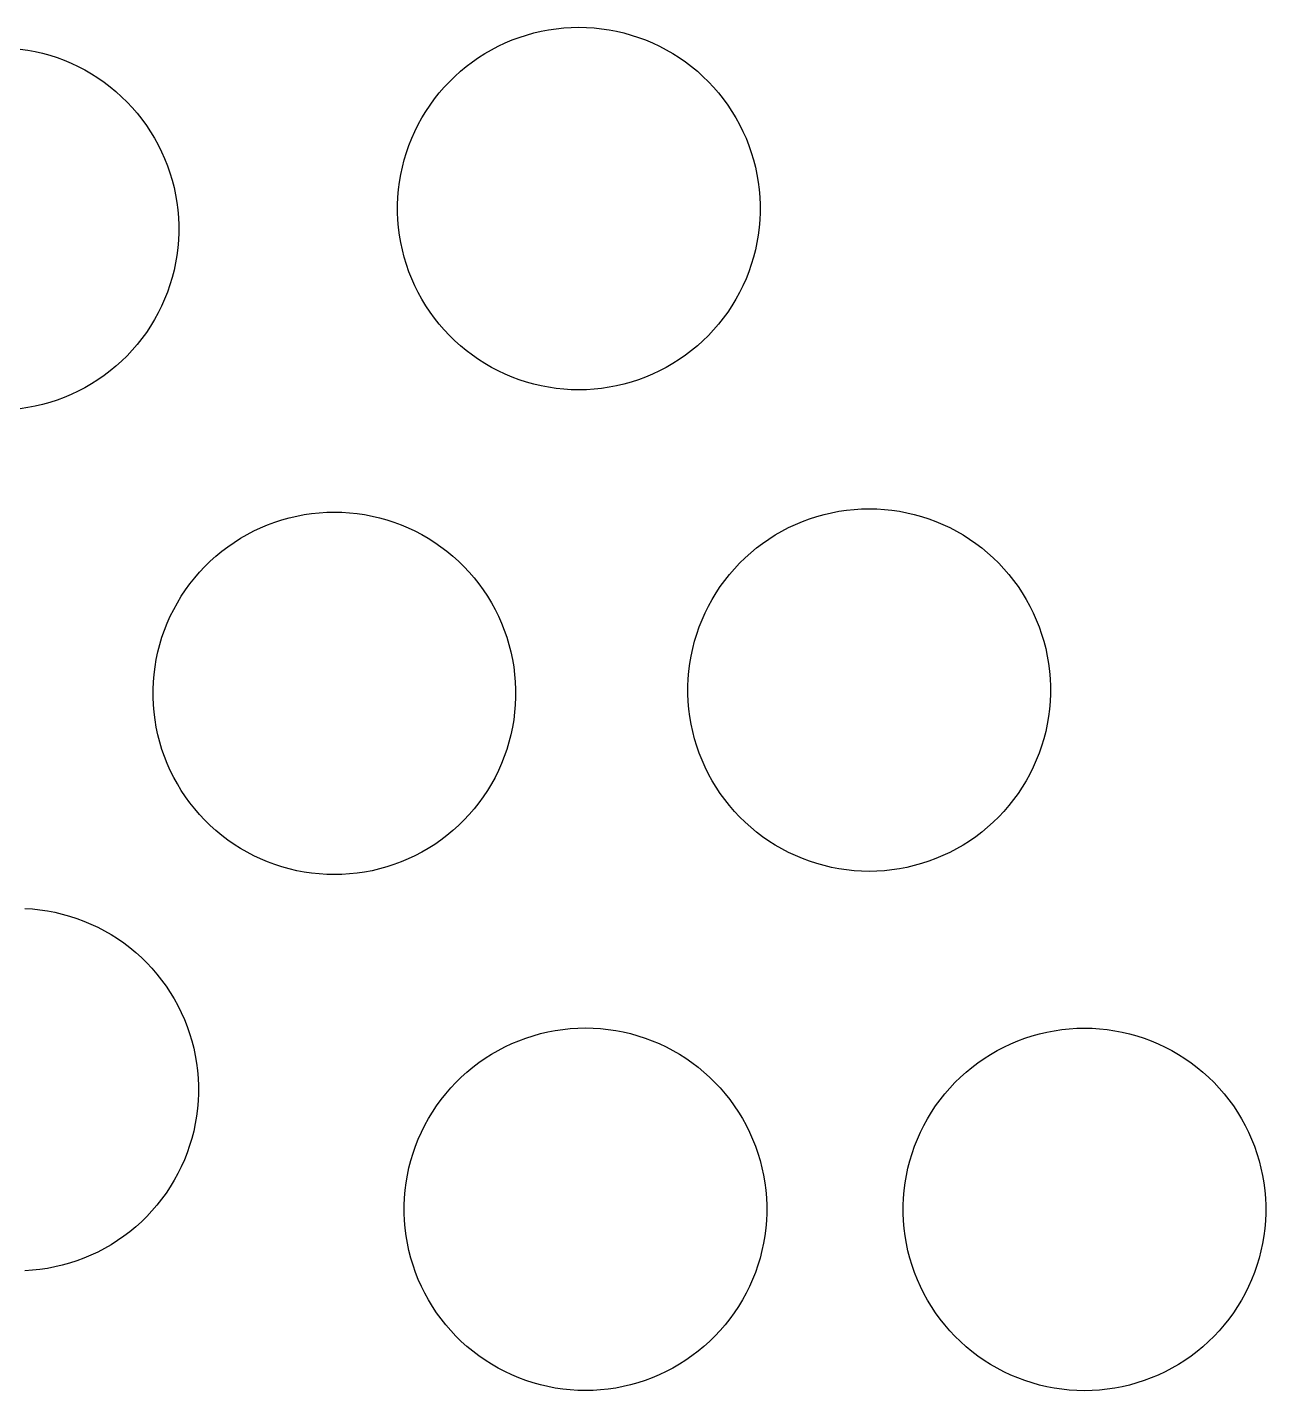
# Model space of a CAD drawing. Header units: metres. Extents: x -102 to 102, y -50 to 50.
# Drawn here: x -29.8 to -18.87, y 8.79 to 20.82 of the extents above; entities that cross this region are included whole.
import ezdxf

# ---------------------------------------------------------------- set-up
doc = ezdxf.new("R2010")
doc.units = ezdxf.units.M

msp = doc.modelspace()

# ---------------------------------------------------------------- linework, layer by layer
for p, q in [((-24.9952, 20.8172), (-24.9282, 20.8186)), ((-24.9282, 20.8186), (-24.8612, 20.8172)), ((-25.5789, 20.6803), (-25.5172, 20.7063)), ((-25.5172, 20.7063), (-25.4544, 20.7296)), ((-25.4544, 20.7296), (-25.3906, 20.7503)), ((-25.3906, 20.7503), (-25.3261, 20.7684)), ((-25.3261, 20.7684), (-25.2608, 20.7837)), ((-25.2608, 20.7837), (-25.195, 20.7962)), ((-25.195, 20.7962), (-25.1287, 20.806)), ((-25.1287, 20.806), (-25.0621, 20.813)), ((-25.0621, 20.813), (-24.9952, 20.8172)), ((-24.8612, 20.8172), (-24.7943, 20.813)), ((-24.7943, 20.813), (-24.7276, 20.806)), ((-24.7276, 20.806), (-24.6613, 20.7962)), ((-24.6613, 20.7962), (-24.5955, 20.7837)), ((-24.5955, 20.7837), (-24.5303, 20.7684)), ((-24.5303, 20.7684), (-24.4657, 20.7503)), ((-24.4657, 20.7503), (-24.402, 20.7296)), ((-24.402, 20.7296), (-24.3392, 20.7063)), ((-24.3392, 20.7063), (-24.2774, 20.6803)), ((-29.8585, 20.6268), (-29.7922, 20.617)), ((-29.7922, 20.617), (-29.7264, 20.6044)), ((-29.7264, 20.6044), (-29.6612, 20.5891)), ((-29.6612, 20.5891), (-29.5966, 20.5711)), ((-25.8136, 20.5513), (-25.757, 20.5872)), ((-25.757, 20.5872), (-25.699, 20.6207)), ((-25.699, 20.6207), (-25.6396, 20.6518)), ((-25.6396, 20.6518), (-25.5789, 20.6803)), ((-24.2774, 20.6803), (-24.2168, 20.6518)), ((-24.2168, 20.6518), (-24.1574, 20.6207)), ((-24.1574, 20.6207), (-24.0993, 20.5872)), ((-24.0993, 20.5872), (-24.0428, 20.5513)), ((-29.5966, 20.5711), (-29.5329, 20.5504)), ((-29.5329, 20.5504), (-29.4701, 20.527)), ((-29.4701, 20.527), (-29.4083, 20.501)), ((-29.4083, 20.501), (-29.3477, 20.4725)), ((-29.3477, 20.4725), (-29.2883, 20.4415)), ((-25.9736, 20.4298), (-25.922, 20.4725)), ((-25.922, 20.4725), (-25.8686, 20.5131)), ((-25.8686, 20.5131), (-25.8136, 20.5513)), ((-24.0428, 20.5513), (-23.9877, 20.5131)), ((-23.9877, 20.5131), (-23.9343, 20.4725)), ((-23.9343, 20.4725), (-23.8827, 20.4298)), ((-29.2883, 20.4415), (-29.2302, 20.4079)), ((-29.2302, 20.4079), (-29.1736, 20.372)), ((-29.1736, 20.372), (-29.1186, 20.3338)), ((-26.1172, 20.2892), (-26.0713, 20.3381)), ((-26.0713, 20.3381), (-26.0235, 20.385)), ((-26.0235, 20.385), (-25.9736, 20.4298)), ((-23.8827, 20.4298), (-23.8329, 20.385)), ((-23.8329, 20.385), (-23.785, 20.3381)), ((-23.785, 20.3381), (-23.7392, 20.2892)), ((-29.1186, 20.3338), (-29.0652, 20.2933)), ((-29.0652, 20.2933), (-29.0136, 20.2506)), ((-29.0136, 20.2506), (-28.9638, 20.2057)), ((-26.2026, 20.186), (-26.161, 20.2385)), ((-26.161, 20.2385), (-26.1172, 20.2892)), ((-23.7392, 20.2892), (-23.6954, 20.2385)), ((-23.6954, 20.2385), (-23.6537, 20.186)), ((-28.9638, 20.2057), (-28.9159, 20.1588)), ((-28.9159, 20.1588), (-28.87, 20.11)), ((-28.87, 20.11), (-28.8262, 20.0592)), ((-26.2791, 20.076), (-26.242, 20.1318)), ((-26.242, 20.1318), (-26.2026, 20.186)), ((-23.6537, 20.186), (-23.6143, 20.1318)), ((-23.6143, 20.1318), (-23.5773, 20.076)), ((-28.8262, 20.0592), (-28.7846, 20.0067)), ((-28.7846, 20.0067), (-28.7452, 19.9525)), ((-26.3461, 19.9599), (-26.3138, 20.0186)), ((-26.3138, 20.0186), (-26.2791, 20.076)), ((-23.5773, 20.076), (-23.5425, 20.0186)), ((-23.5425, 20.0186), (-23.5103, 19.9599)), ((-28.7452, 19.9525), (-28.7081, 19.8967)), ((-28.7081, 19.8967), (-28.6734, 19.8394)), ((-26.4032, 19.8387), (-26.3759, 19.8999)), ((-26.3759, 19.8999), (-26.3461, 19.9599)), ((-23.5103, 19.9599), (-23.4805, 19.8999)), ((-23.4805, 19.8999), (-23.4532, 19.8387)), ((-28.6734, 19.8394), (-28.6411, 19.7806)), ((-28.6411, 19.7806), (-28.6113, 19.7206)), ((-26.4499, 19.7131), (-26.4278, 19.7764)), ((-26.4278, 19.7764), (-26.4032, 19.8387)), ((-23.4532, 19.8387), (-23.4285, 19.7764)), ((-23.4285, 19.7764), (-23.4065, 19.7131)), ((-28.6113, 19.7206), (-28.5841, 19.6594)), ((-28.5841, 19.6594), (-28.5594, 19.5971)), ((-26.4859, 19.584), (-26.4692, 19.6489)), ((-26.4692, 19.6489), (-26.4499, 19.7131)), ((-23.4065, 19.7131), (-23.3871, 19.6489)), ((-23.3871, 19.6489), (-23.3705, 19.584)), ((-28.5594, 19.5971), (-28.5374, 19.5338)), ((-28.5374, 19.5338), (-28.518, 19.4696)), ((-26.511, 19.4524), (-26.4998, 19.5184)), ((-26.4998, 19.5184), (-26.4859, 19.584)), ((-23.3705, 19.584), (-23.3565, 19.5184)), ((-23.3565, 19.5184), (-23.3453, 19.4524)), ((-28.518, 19.4696), (-28.5013, 19.4047)), ((-28.5013, 19.4047), (-28.4874, 19.3392)), ((-26.525, 19.3191), (-26.5194, 19.3859)), ((-26.5194, 19.3859), (-26.511, 19.4524)), ((-23.3453, 19.4524), (-23.3369, 19.3859)), ((-23.3369, 19.3859), (-23.3313, 19.3191)), ((-28.4874, 19.3392), (-28.4762, 19.2731)), ((-28.4762, 19.2731), (-28.4678, 19.2066)), ((-26.5278, 19.2521), (-26.525, 19.3191)), ((-23.3313, 19.3191), (-23.3285, 19.2521)), ((-28.4678, 19.2066), (-28.4622, 19.1398)), ((-28.4622, 19.1398), (-28.4594, 19.0729)), ((-26.5278, 19.1851), (-26.5278, 19.2521)), ((-26.525, 19.1182), (-26.5278, 19.1851)), ((-23.3285, 19.1851), (-23.3313, 19.1182)), ((-23.3285, 19.2521), (-23.3285, 19.1851)), ((-28.4594, 19.0729), (-28.4594, 19.0059)), ((-26.5194, 19.0514), (-26.525, 19.1182)), ((-26.511, 18.9849), (-26.5194, 19.0514)), ((-23.3369, 19.0514), (-23.3453, 18.9849)), ((-23.3313, 19.1182), (-23.3369, 19.0514)), ((-28.4622, 18.9389), (-28.4678, 18.8721)), ((-28.4594, 19.0059), (-28.4622, 18.9389)), ((-26.4998, 18.9188), (-26.511, 18.9849)), ((-26.4859, 18.8533), (-26.4998, 18.9188)), ((-23.3565, 18.9188), (-23.3705, 18.8533)), ((-23.3453, 18.9849), (-23.3565, 18.9188)), ((-28.4762, 18.8056), (-28.4874, 18.7396)), ((-28.4678, 18.8721), (-28.4762, 18.8056)), ((-26.4692, 18.7884), (-26.4859, 18.8533)), ((-26.4499, 18.7242), (-26.4692, 18.7884)), ((-23.3871, 18.7884), (-23.4065, 18.7242)), ((-23.3705, 18.8533), (-23.3871, 18.7884)), ((-28.5013, 18.674), (-28.518, 18.6091)), ((-28.4874, 18.7396), (-28.5013, 18.674)), ((-26.4278, 18.6609), (-26.4499, 18.7242)), ((-26.4032, 18.5986), (-26.4278, 18.6609)), ((-23.4285, 18.6609), (-23.4532, 18.5986)), ((-23.4065, 18.7242), (-23.4285, 18.6609)), ((-28.5374, 18.5449), (-28.5594, 18.4817)), ((-28.518, 18.6091), (-28.5374, 18.5449)), ((-26.3759, 18.5374), (-26.4032, 18.5986)), ((-26.3461, 18.4774), (-26.3759, 18.5374)), ((-23.4805, 18.5374), (-23.5103, 18.4774)), ((-23.4532, 18.5986), (-23.4805, 18.5374)), ((-28.5841, 18.4193), (-28.6113, 18.3581)), ((-28.5594, 18.4817), (-28.5841, 18.4193)), ((-26.3138, 18.4186), (-26.3461, 18.4774)), ((-26.2791, 18.3613), (-26.3138, 18.4186)), ((-23.5425, 18.4186), (-23.5773, 18.3613)), ((-23.5103, 18.4774), (-23.5425, 18.4186)), ((-28.6411, 18.2981), (-28.6734, 18.2394)), ((-28.6113, 18.3581), (-28.6411, 18.2981)), ((-26.242, 18.3055), (-26.2791, 18.3613)), ((-26.2026, 18.2513), (-26.242, 18.3055)), ((-23.6143, 18.3055), (-23.6537, 18.2513)), ((-23.5773, 18.3613), (-23.6143, 18.3055)), ((-28.7081, 18.182), (-28.7452, 18.1262)), ((-28.6734, 18.2394), (-28.7081, 18.182)), ((-26.161, 18.1987), (-26.2026, 18.2513)), ((-26.1172, 18.148), (-26.161, 18.1987)), ((-23.6954, 18.1987), (-23.7392, 18.148)), ((-23.6537, 18.2513), (-23.6954, 18.1987)), ((-28.7846, 18.072), (-28.8262, 18.0195)), ((-28.7452, 18.1262), (-28.7846, 18.072)), ((-26.0713, 18.0992), (-26.1172, 18.148)), ((-26.0235, 18.0523), (-26.0713, 18.0992)), ((-25.9736, 18.0074), (-26.0235, 18.0523)), ((-23.8329, 18.0523), (-23.8827, 18.0074)), ((-23.785, 18.0992), (-23.8329, 18.0523)), ((-23.7392, 18.148), (-23.785, 18.0992)), ((-28.87, 17.9688), (-28.9159, 17.9199)), ((-28.8262, 18.0195), (-28.87, 17.9688)), ((-25.922, 17.9647), (-25.9736, 18.0074)), ((-25.8686, 17.9242), (-25.922, 17.9647)), ((-23.9343, 17.9647), (-23.9877, 17.9242)), ((-23.8827, 18.0074), (-23.9343, 17.9647)), ((-29.0136, 17.8282), (-29.0652, 17.7855)), ((-28.9638, 17.873), (-29.0136, 17.8282)), ((-28.9159, 17.9199), (-28.9638, 17.873)), ((-25.8136, 17.886), (-25.8686, 17.9242)), ((-25.757, 17.8501), (-25.8136, 17.886)), ((-25.699, 17.8165), (-25.757, 17.8501)), ((-25.6396, 17.7855), (-25.699, 17.8165)), ((-24.1574, 17.8165), (-24.2168, 17.7855)), ((-24.0993, 17.8501), (-24.1574, 17.8165)), ((-24.0428, 17.886), (-24.0993, 17.8501)), ((-23.9877, 17.9242), (-24.0428, 17.886)), ((-29.1736, 17.7067), (-29.2302, 17.6708)), ((-29.1186, 17.7449), (-29.1736, 17.7067)), ((-29.0652, 17.7855), (-29.1186, 17.7449)), ((-25.5789, 17.757), (-25.6396, 17.7855)), ((-25.5172, 17.731), (-25.5789, 17.757)), ((-25.4544, 17.7076), (-25.5172, 17.731)), ((-25.3906, 17.6869), (-25.4544, 17.7076)), ((-24.402, 17.7076), (-24.4657, 17.6869)), ((-24.3392, 17.731), (-24.402, 17.7076)), ((-24.2774, 17.757), (-24.3392, 17.731)), ((-24.2168, 17.7855), (-24.2774, 17.757)), ((-29.4083, 17.5777), (-29.4701, 17.5517)), ((-29.3477, 17.6062), (-29.4083, 17.5777)), ((-29.2883, 17.6373), (-29.3477, 17.6062)), ((-29.2302, 17.6708), (-29.2883, 17.6373)), ((-25.3261, 17.6689), (-25.3906, 17.6869)), ((-25.2608, 17.6536), (-25.3261, 17.6689)), ((-25.195, 17.641), (-25.2608, 17.6536)), ((-25.1287, 17.6312), (-25.195, 17.641)), ((-25.0621, 17.6242), (-25.1287, 17.6312)), ((-24.9952, 17.62), (-25.0621, 17.6242)), ((-24.9282, 17.6186), (-24.9952, 17.62)), ((-24.8612, 17.62), (-24.9282, 17.6186)), ((-24.7943, 17.6242), (-24.8612, 17.62)), ((-24.7276, 17.6312), (-24.7943, 17.6242)), ((-24.6613, 17.641), (-24.7276, 17.6312)), ((-24.5955, 17.6536), (-24.6613, 17.641)), ((-24.5303, 17.6689), (-24.5955, 17.6536)), ((-24.4657, 17.6869), (-24.5303, 17.6689)), ((-29.7922, 17.4618), (-29.8585, 17.452)), ((-29.7264, 17.4743), (-29.7922, 17.4618)), ((-29.6612, 17.4896), (-29.7264, 17.4743)), ((-29.5966, 17.5077), (-29.6612, 17.4896)), ((-29.5329, 17.5284), (-29.5966, 17.5077)), ((-29.4701, 17.5517), (-29.5329, 17.5284)), ((-27.5487, 16.4718), (-27.4842, 16.4899)), ((-27.4842, 16.4899), (-27.4189, 16.5051)), ((-27.4189, 16.5051), (-27.3531, 16.5177)), ((-27.3531, 16.5177), (-27.2868, 16.5275)), ((-27.2868, 16.5275), (-27.2201, 16.5345)), ((-27.2201, 16.5345), (-27.1532, 16.5387)), ((-27.1532, 16.5387), (-27.0863, 16.5401)), ((-27.0863, 16.5401), (-27.0193, 16.5387)), ((-27.0193, 16.5387), (-26.9524, 16.5345)), ((-26.9524, 16.5345), (-26.8857, 16.5275)), ((-26.8857, 16.5275), (-26.8194, 16.5177)), ((-26.8194, 16.5177), (-26.7536, 16.5051)), ((-26.7536, 16.5051), (-26.6883, 16.4899)), ((-26.6883, 16.4899), (-26.6238, 16.4718)), ((-22.8923, 16.4801), (-22.8286, 16.5008)), ((-22.8286, 16.5008), (-22.7641, 16.5189)), ((-22.7641, 16.5189), (-22.6988, 16.5342)), ((-22.6988, 16.5342), (-22.633, 16.5467)), ((-22.633, 16.5467), (-22.5667, 16.5565)), ((-22.5667, 16.5565), (-22.5, 16.5635)), ((-22.5, 16.5635), (-22.4332, 16.5677)), ((-22.4332, 16.5677), (-22.3662, 16.5691)), ((-22.3662, 16.5691), (-22.2992, 16.5677)), ((-22.2992, 16.5677), (-22.2323, 16.5635)), ((-22.2323, 16.5635), (-22.1656, 16.5565)), ((-22.1656, 16.5565), (-22.0993, 16.5467)), ((-22.0993, 16.5467), (-22.0335, 16.5342)), ((-22.0335, 16.5342), (-21.9683, 16.5189)), ((-21.9683, 16.5189), (-21.9037, 16.5008)), ((-21.9037, 16.5008), (-21.84, 16.4801)), ((-27.8571, 16.3422), (-27.7977, 16.3732)), ((-27.7977, 16.3732), (-27.737, 16.4018)), ((-27.737, 16.4018), (-27.6752, 16.4277)), ((-27.6752, 16.4277), (-27.6124, 16.4511)), ((-27.6124, 16.4511), (-27.5487, 16.4718)), ((-26.6238, 16.4718), (-26.5601, 16.4511)), ((-26.5601, 16.4511), (-26.4973, 16.4277)), ((-26.4973, 16.4277), (-26.4355, 16.4018)), ((-26.4355, 16.4018), (-26.3748, 16.3732)), ((-26.3748, 16.3732), (-26.3154, 16.3422)), ((-23.195, 16.3377), (-23.137, 16.3712)), ((-23.137, 16.3712), (-23.0776, 16.4023)), ((-23.0776, 16.4023), (-23.0169, 16.4308)), ((-23.0169, 16.4308), (-22.9552, 16.4568)), ((-22.9552, 16.4568), (-22.8923, 16.4801)), ((-21.84, 16.4801), (-21.7772, 16.4568)), ((-21.7772, 16.4568), (-21.7154, 16.4308)), ((-21.7154, 16.4308), (-21.6547, 16.4023)), ((-21.6547, 16.4023), (-21.5954, 16.3712)), ((-21.5954, 16.3712), (-21.5373, 16.3377)), ((-28.0267, 16.2345), (-27.9717, 16.2728)), ((-27.9717, 16.2728), (-27.9151, 16.3087)), ((-27.9151, 16.3087), (-27.8571, 16.3422)), ((-26.3154, 16.3422), (-26.2574, 16.3087)), ((-26.2574, 16.3087), (-26.2008, 16.2728)), ((-26.2008, 16.2728), (-26.1458, 16.2345)), ((-23.36, 16.223), (-23.3066, 16.2635)), ((-23.3066, 16.2635), (-23.2516, 16.3018)), ((-23.2516, 16.3018), (-23.195, 16.3377)), ((-21.5373, 16.3377), (-21.4807, 16.3018)), ((-21.4807, 16.3018), (-21.4257, 16.2635)), ((-21.4257, 16.2635), (-21.3723, 16.223)), ((-28.1815, 16.1065), (-28.1317, 16.1513)), ((-28.1317, 16.1513), (-28.0801, 16.194)), ((-28.0801, 16.194), (-28.0267, 16.2345)), ((-26.1458, 16.2345), (-26.0924, 16.194)), ((-26.0924, 16.194), (-26.0408, 16.1513)), ((-26.0408, 16.1513), (-25.991, 16.1065)), ((-23.5093, 16.0886), (-23.4614, 16.1355)), ((-23.4614, 16.1355), (-23.4116, 16.1803)), ((-23.4116, 16.1803), (-23.36, 16.223)), ((-21.3723, 16.223), (-21.3207, 16.1803)), ((-21.3207, 16.1803), (-21.2709, 16.1355)), ((-21.2709, 16.1355), (-21.223, 16.0886)), ((-28.3191, 15.96), (-28.2753, 16.0107)), ((-28.2753, 16.0107), (-28.2294, 16.0596)), ((-28.2294, 16.0596), (-28.1815, 16.1065)), ((-25.991, 16.1065), (-25.9431, 16.0596)), ((-25.9431, 16.0596), (-25.8972, 16.0107)), ((-25.8972, 16.0107), (-25.8534, 15.96)), ((-23.599, 15.989), (-23.5552, 16.0397)), ((-23.5552, 16.0397), (-23.5093, 16.0886)), ((-21.223, 16.0886), (-21.1771, 16.0397)), ((-21.1771, 16.0397), (-21.1333, 15.989)), ((-28.4001, 15.8533), (-28.3607, 15.9075)), ((-28.3607, 15.9075), (-28.3191, 15.96)), ((-25.8534, 15.96), (-25.8118, 15.9075)), ((-25.8118, 15.9075), (-25.7724, 15.8533)), ((-23.68, 15.8823), (-23.6406, 15.9365)), ((-23.6406, 15.9365), (-23.599, 15.989)), ((-21.1333, 15.989), (-21.0917, 15.9365)), ((-21.0917, 15.9365), (-21.0523, 15.8823)), ((-28.4719, 15.7401), (-28.4372, 15.7974)), ((-28.4372, 15.7974), (-28.4001, 15.8533)), ((-25.7724, 15.8533), (-25.7353, 15.7974)), ((-25.7353, 15.7974), (-25.7006, 15.7401)), ((-23.7841, 15.7104), (-23.7518, 15.7691)), ((-23.7518, 15.7691), (-23.7171, 15.8264)), ((-23.7171, 15.8264), (-23.68, 15.8823)), ((-21.0523, 15.8823), (-21.0152, 15.8264)), ((-21.0152, 15.8264), (-20.9805, 15.7691)), ((-20.9805, 15.7691), (-20.9482, 15.7104)), ((-28.534, 15.6214), (-28.5042, 15.6814)), ((-28.5042, 15.6814), (-28.4719, 15.7401)), ((-25.7006, 15.7401), (-25.6683, 15.6814)), ((-25.6683, 15.6814), (-25.6385, 15.6214)), ((-23.8411, 15.5892), (-23.8139, 15.6504)), ((-23.8139, 15.6504), (-23.7841, 15.7104)), ((-20.9482, 15.7104), (-20.9184, 15.6504)), ((-20.9184, 15.6504), (-20.8912, 15.5892)), ((-28.5859, 15.4978), (-28.5612, 15.5601)), ((-28.5612, 15.5601), (-28.534, 15.6214)), ((-25.6385, 15.6214), (-25.6113, 15.5601)), ((-25.6113, 15.5601), (-25.5866, 15.4978)), ((-23.8878, 15.4635), (-23.8658, 15.5268)), ((-23.8658, 15.5268), (-23.8411, 15.5892)), ((-20.8912, 15.5892), (-20.8665, 15.5268)), ((-20.8665, 15.5268), (-20.8445, 15.4635)), ((-28.6273, 15.3704), (-28.6079, 15.4345)), ((-28.6079, 15.4345), (-28.5859, 15.4978)), ((-25.5866, 15.4978), (-25.5646, 15.4345)), ((-25.5646, 15.4345), (-25.5452, 15.3704)), ((-23.9072, 15.3994), (-23.8878, 15.4635)), ((-20.8445, 15.4635), (-20.8251, 15.3994)), ((-28.6579, 15.2399), (-28.644, 15.3055)), ((-28.644, 15.3055), (-28.6273, 15.3704)), ((-25.5452, 15.3704), (-25.5285, 15.3055)), ((-25.5285, 15.3055), (-25.5146, 15.2399)), ((-23.9378, 15.2689), (-23.9239, 15.3345)), ((-23.9239, 15.3345), (-23.9072, 15.3994)), ((-20.8251, 15.3994), (-20.8084, 15.3345)), ((-20.8084, 15.3345), (-20.7945, 15.2689)), ((-28.6775, 15.1074), (-28.6691, 15.1738)), ((-28.6691, 15.1738), (-28.6579, 15.2399)), ((-25.5146, 15.2399), (-25.5034, 15.1738)), ((-25.5034, 15.1738), (-25.495, 15.1074)), ((-23.9574, 15.1364), (-23.949, 15.2029)), ((-23.949, 15.2029), (-23.9378, 15.2689)), ((-20.7945, 15.2689), (-20.7833, 15.2029)), ((-20.7833, 15.2029), (-20.7749, 15.1364)), ((-28.6831, 15.0406), (-28.6775, 15.1074)), ((-25.495, 15.1074), (-25.4894, 15.0406)), ((-23.9658, 15.0026), (-23.963, 15.0696)), ((-23.963, 15.0696), (-23.9574, 15.1364)), ((-20.7749, 15.1364), (-20.7693, 15.0696)), ((-20.7693, 15.0696), (-20.7665, 15.0026)), ((-28.6859, 14.9736), (-28.6831, 15.0406)), ((-28.6859, 14.9066), (-28.6859, 14.9736)), ((-25.4894, 15.0406), (-25.4866, 14.9736)), ((-25.4866, 14.9736), (-25.4866, 14.9066)), ((-23.9658, 14.9356), (-23.9658, 15.0026)), ((-23.963, 14.8687), (-23.9658, 14.9356)), ((-20.7665, 14.9356), (-20.7693, 14.8687)), ((-20.7665, 15.0026), (-20.7665, 14.9356)), ((-28.6831, 14.8396), (-28.6859, 14.9066)), ((-28.6775, 14.7729), (-28.6831, 14.8396)), ((-25.4894, 14.8396), (-25.495, 14.7729)), ((-25.4866, 14.9066), (-25.4894, 14.8396)), ((-23.9574, 14.8019), (-23.963, 14.8687)), ((-23.949, 14.7354), (-23.9574, 14.8019)), ((-20.7749, 14.8019), (-20.7833, 14.7354)), ((-20.7693, 14.8687), (-20.7749, 14.8019)), ((-28.6691, 14.7064), (-28.6775, 14.7729)), ((-28.6579, 14.6403), (-28.6691, 14.7064)), ((-25.5034, 14.7064), (-25.5146, 14.6403)), ((-25.495, 14.7729), (-25.5034, 14.7064)), ((-23.9378, 14.6693), (-23.949, 14.7354)), ((-20.7833, 14.7354), (-20.7945, 14.6693)), ((-28.644, 14.5748), (-28.6579, 14.6403)), ((-28.6273, 14.5098), (-28.644, 14.5748)), ((-25.5285, 14.5748), (-25.5452, 14.5098)), ((-25.5146, 14.6403), (-25.5285, 14.5748)), ((-23.9239, 14.6038), (-23.9378, 14.6693)), ((-23.9072, 14.5388), (-23.9239, 14.6038)), ((-20.8084, 14.6038), (-20.8251, 14.5388)), ((-20.7945, 14.6693), (-20.8084, 14.6038)), ((-28.6079, 14.4457), (-28.6273, 14.5098)), ((-28.5859, 14.3824), (-28.6079, 14.4457)), ((-25.5646, 14.4457), (-25.5866, 14.3824)), ((-25.5452, 14.5098), (-25.5646, 14.4457)), ((-23.8878, 14.4747), (-23.9072, 14.5388)), ((-23.8658, 14.4114), (-23.8878, 14.4747)), ((-20.8445, 14.4747), (-20.8665, 14.4114)), ((-20.8251, 14.5388), (-20.8445, 14.4747)), ((-28.5612, 14.3201), (-28.5859, 14.3824)), ((-28.534, 14.2589), (-28.5612, 14.3201)), ((-25.6113, 14.3201), (-25.6385, 14.2589)), ((-25.5866, 14.3824), (-25.6113, 14.3201)), ((-23.8411, 14.3491), (-23.8658, 14.4114)), ((-23.8139, 14.2879), (-23.8411, 14.3491)), ((-20.8912, 14.3491), (-20.9184, 14.2879)), ((-20.8665, 14.4114), (-20.8912, 14.3491)), ((-28.5042, 14.1988), (-28.534, 14.2589)), ((-25.6385, 14.2589), (-25.6683, 14.1988)), ((-23.7841, 14.2279), (-23.8139, 14.2879)), ((-23.7518, 14.1691), (-23.7841, 14.2279)), ((-20.9482, 14.2279), (-20.9805, 14.1691)), ((-20.9184, 14.2879), (-20.9482, 14.2279)), ((-28.4719, 14.1401), (-28.5042, 14.1988)), ((-28.4372, 14.0828), (-28.4719, 14.1401)), ((-28.4001, 14.027), (-28.4372, 14.0828)), ((-25.7353, 14.0828), (-25.7724, 14.027)), ((-25.7006, 14.1401), (-25.7353, 14.0828)), ((-25.6683, 14.1988), (-25.7006, 14.1401)), ((-23.7171, 14.1118), (-23.7518, 14.1691)), ((-23.68, 14.056), (-23.7171, 14.1118)), ((-21.0152, 14.1118), (-21.0523, 14.056)), ((-20.9805, 14.1691), (-21.0152, 14.1118)), ((-28.3607, 13.9727), (-28.4001, 14.027)), ((-28.3191, 13.9202), (-28.3607, 13.9727)), ((-25.8118, 13.9727), (-25.8534, 13.9202)), ((-25.7724, 14.027), (-25.8118, 13.9727)), ((-23.6406, 14.0018), (-23.68, 14.056)), ((-23.599, 13.9492), (-23.6406, 14.0018)), ((-21.0917, 14.0018), (-21.1333, 13.9492)), ((-21.0523, 14.056), (-21.0917, 14.0018)), ((-28.2753, 13.8695), (-28.3191, 13.9202)), ((-28.2294, 13.8206), (-28.2753, 13.8695)), ((-25.8972, 13.8695), (-25.9431, 13.8206)), ((-25.8534, 13.9202), (-25.8972, 13.8695)), ((-23.5552, 13.8985), (-23.599, 13.9492)), ((-23.5093, 13.8497), (-23.5552, 13.8985)), ((-23.4614, 13.8028), (-23.5093, 13.8497)), ((-21.223, 13.8497), (-21.2709, 13.8028)), ((-21.1771, 13.8985), (-21.223, 13.8497)), ((-21.1333, 13.9492), (-21.1771, 13.8985)), ((-28.1815, 13.7738), (-28.2294, 13.8206)), ((-28.1317, 13.7289), (-28.1815, 13.7738)), ((-28.0801, 13.6862), (-28.1317, 13.7289)), ((-26.0408, 13.7289), (-26.0924, 13.6862)), ((-25.991, 13.7738), (-26.0408, 13.7289)), ((-25.9431, 13.8206), (-25.991, 13.7738)), ((-23.4116, 13.7579), (-23.4614, 13.8028)), ((-23.36, 13.7152), (-23.4116, 13.7579)), ((-21.3207, 13.7579), (-21.3723, 13.7152)), ((-21.2709, 13.8028), (-21.3207, 13.7579)), ((-28.0267, 13.6457), (-28.0801, 13.6862)), ((-27.9717, 13.6074), (-28.0267, 13.6457)), ((-27.9151, 13.5715), (-27.9717, 13.6074)), ((-26.2008, 13.6074), (-26.2574, 13.5715)), ((-26.1458, 13.6457), (-26.2008, 13.6074)), ((-26.0924, 13.6862), (-26.1458, 13.6457)), ((-23.3066, 13.6747), (-23.36, 13.7152)), ((-23.2516, 13.6365), (-23.3066, 13.6747)), ((-23.195, 13.6005), (-23.2516, 13.6365)), ((-23.137, 13.567), (-23.195, 13.6005)), ((-21.5373, 13.6005), (-21.5954, 13.567)), ((-21.4807, 13.6365), (-21.5373, 13.6005)), ((-21.4257, 13.6747), (-21.4807, 13.6365)), ((-21.3723, 13.7152), (-21.4257, 13.6747)), ((-27.8571, 13.538), (-27.9151, 13.5715)), ((-27.7977, 13.507), (-27.8571, 13.538)), ((-27.737, 13.4784), (-27.7977, 13.507)), ((-27.6752, 13.4525), (-27.737, 13.4784)), ((-26.4355, 13.4784), (-26.4973, 13.4525)), ((-26.3748, 13.507), (-26.4355, 13.4784)), ((-26.3154, 13.538), (-26.3748, 13.507)), ((-26.2574, 13.5715), (-26.3154, 13.538)), ((-23.0776, 13.536), (-23.137, 13.567)), ((-23.0169, 13.5075), (-23.0776, 13.536)), ((-22.9552, 13.4815), (-23.0169, 13.5075)), ((-22.8923, 13.4581), (-22.9552, 13.4815)), ((-21.7772, 13.4815), (-21.84, 13.4581)), ((-21.7154, 13.5075), (-21.7772, 13.4815)), ((-21.6547, 13.536), (-21.7154, 13.5075)), ((-21.5954, 13.567), (-21.6547, 13.536)), ((-27.6124, 13.4291), (-27.6752, 13.4525)), ((-27.5487, 13.4084), (-27.6124, 13.4291)), ((-27.4842, 13.3904), (-27.5487, 13.4084)), ((-27.4189, 13.3751), (-27.4842, 13.3904)), ((-27.3531, 13.3625), (-27.4189, 13.3751)), ((-27.2868, 13.3527), (-27.3531, 13.3625)), ((-26.8194, 13.3625), (-26.8857, 13.3527)), ((-26.7536, 13.3751), (-26.8194, 13.3625)), ((-26.6883, 13.3904), (-26.7536, 13.3751)), ((-26.6238, 13.4084), (-26.6883, 13.3904)), ((-26.5601, 13.4291), (-26.6238, 13.4084)), ((-26.4973, 13.4525), (-26.5601, 13.4291)), ((-22.8286, 13.4374), (-22.8923, 13.4581)), ((-22.7641, 13.4194), (-22.8286, 13.4374)), ((-22.6988, 13.4041), (-22.7641, 13.4194)), ((-22.633, 13.3915), (-22.6988, 13.4041)), ((-22.5667, 13.3817), (-22.633, 13.3915)), ((-22.5, 13.3747), (-22.5667, 13.3817)), ((-22.4332, 13.3705), (-22.5, 13.3747)), ((-22.3662, 13.3691), (-22.4332, 13.3705)), ((-22.2992, 13.3705), (-22.3662, 13.3691)), ((-22.2323, 13.3747), (-22.2992, 13.3705)), ((-22.1656, 13.3817), (-22.2323, 13.3747)), ((-22.0993, 13.3915), (-22.1656, 13.3817)), ((-22.0335, 13.4041), (-22.0993, 13.3915)), ((-21.9683, 13.4194), (-22.0335, 13.4041)), ((-21.9037, 13.4374), (-21.9683, 13.4194)), ((-21.84, 13.4581), (-21.9037, 13.4374)), ((-27.2201, 13.3457), (-27.2868, 13.3527)), ((-27.1532, 13.3415), (-27.2201, 13.3457)), ((-27.0863, 13.3401), (-27.1532, 13.3415)), ((-27.0193, 13.3415), (-27.0863, 13.3401)), ((-26.9524, 13.3457), (-27.0193, 13.3415)), ((-26.8857, 13.3527), (-26.9524, 13.3457)), ((-29.818, 13.0414), (-29.7511, 13.0372)), ((-29.7511, 13.0372), (-29.6845, 13.0302)), ((-29.6845, 13.0302), (-29.6182, 13.0204)), ((-29.6182, 13.0204), (-29.5524, 13.0078)), ((-29.5524, 13.0078), (-29.4871, 12.9925)), ((-29.4871, 12.9925), (-29.4226, 12.9745)), ((-29.4226, 12.9745), (-29.3588, 12.9538)), ((-29.3588, 12.9538), (-29.296, 12.9304)), ((-29.296, 12.9304), (-29.2342, 12.9044)), ((-29.2342, 12.9044), (-29.1736, 12.8759)), ((-29.1736, 12.8759), (-29.1142, 12.8449)), ((-29.1142, 12.8449), (-29.0562, 12.8114)), ((-29.0562, 12.8114), (-28.9996, 12.7755)), ((-28.9996, 12.7755), (-28.9446, 12.7372)), ((-28.9446, 12.7372), (-28.8912, 12.6967)), ((-28.8912, 12.6967), (-28.8396, 12.654)), ((-28.8396, 12.654), (-28.7897, 12.6091)), ((-28.7897, 12.6091), (-28.7419, 12.5622)), ((-28.7419, 12.5622), (-28.696, 12.5134)), ((-28.696, 12.5134), (-28.6522, 12.4627)), ((-28.6522, 12.4627), (-28.6106, 12.4101)), ((-28.6106, 12.4101), (-28.5712, 12.3559)), ((-28.5712, 12.3559), (-28.5341, 12.3001)), ((-28.5341, 12.3001), (-28.4994, 12.2428)), ((-28.4994, 12.2428), (-28.4671, 12.1841)), ((-28.4671, 12.1841), (-28.4373, 12.124)), ((-28.4373, 12.124), (-28.41, 12.0628)), ((-28.41, 12.0628), (-28.3854, 12.0005)), ((-28.3854, 12.0005), (-28.3633, 11.9372)), ((-28.3633, 11.9372), (-28.344, 11.8731)), ((-25.3966, 11.8979), (-25.3329, 11.9186)), ((-25.3329, 11.9186), (-25.2683, 11.9366)), ((-25.2683, 11.9366), (-25.2031, 11.952)), ((-25.2031, 11.952), (-25.1373, 11.9645)), ((-25.1373, 11.9645), (-25.071, 11.9743)), ((-25.071, 11.9743), (-25.0043, 11.9813)), ((-25.0043, 11.9813), (-24.9374, 11.9855)), ((-24.9374, 11.9855), (-24.8704, 11.9869)), ((-24.8704, 11.9869), (-24.8034, 11.9855)), ((-24.8034, 11.9855), (-24.7365, 11.9813)), ((-24.7365, 11.9813), (-24.6699, 11.9743)), ((-24.6699, 11.9743), (-24.6036, 11.9645)), ((-24.6036, 11.9645), (-24.5378, 11.952)), ((-24.5378, 11.952), (-24.4725, 11.9366)), ((-24.4725, 11.9366), (-24.408, 11.9186)), ((-24.408, 11.9186), (-24.3442, 11.8979)), ((-20.9923, 11.8962), (-20.9286, 11.9169)), ((-20.9286, 11.9169), (-20.864, 11.935)), ((-20.864, 11.935), (-20.7988, 11.9503)), ((-20.7988, 11.9503), (-20.7329, 11.9628)), ((-20.7329, 11.9628), (-20.6666, 11.9726)), ((-20.6666, 11.9726), (-20.6, 11.9796)), ((-20.6, 11.9796), (-20.5331, 11.9838)), ((-20.5331, 11.9838), (-20.4661, 11.9852)), ((-20.4661, 11.9852), (-20.3991, 11.9838)), ((-20.3991, 11.9838), (-20.3322, 11.9796)), ((-20.3322, 11.9796), (-20.2656, 11.9726)), ((-20.2656, 11.9726), (-20.1993, 11.9628)), ((-20.1993, 11.9628), (-20.1335, 11.9503)), ((-20.1335, 11.9503), (-20.0682, 11.935)), ((-20.0682, 11.935), (-20.0037, 11.9169)), ((-20.0037, 11.9169), (-19.9399, 11.8962)), ((-28.344, 11.8731), (-28.3273, 11.8082)), ((-28.3273, 11.8082), (-28.3134, 11.7426)), ((-25.6412, 11.789), (-25.5818, 11.8201)), ((-25.5818, 11.8201), (-25.5212, 11.8486)), ((-25.5212, 11.8486), (-25.4594, 11.8746)), ((-25.4594, 11.8746), (-25.3966, 11.8979)), ((-24.3442, 11.8979), (-24.2814, 11.8746)), ((-24.2814, 11.8746), (-24.2197, 11.8486)), ((-24.2197, 11.8486), (-24.159, 11.8201)), ((-24.159, 11.8201), (-24.0996, 11.789)), ((-21.2369, 11.7873), (-21.1775, 11.8184)), ((-21.1775, 11.8184), (-21.1169, 11.8469)), ((-21.1169, 11.8469), (-21.0551, 11.8729)), ((-21.0551, 11.8729), (-20.9923, 11.8962)), ((-19.9399, 11.8962), (-19.8771, 11.8729)), ((-19.8771, 11.8729), (-19.8153, 11.8469)), ((-19.8153, 11.8469), (-19.7547, 11.8184)), ((-19.7547, 11.8184), (-19.6953, 11.7873)), ((-28.3134, 11.7426), (-28.3022, 11.6765)), ((-28.3022, 11.6765), (-28.2938, 11.61)), ((-25.8643, 11.6408), (-25.8109, 11.6813)), ((-25.8109, 11.6813), (-25.7558, 11.7196)), ((-25.7558, 11.7196), (-25.6993, 11.7555)), ((-25.6993, 11.7555), (-25.6412, 11.789)), ((-24.0996, 11.789), (-24.0416, 11.7555)), ((-24.0416, 11.7555), (-23.985, 11.7196)), ((-23.985, 11.7196), (-23.93, 11.6813)), ((-23.93, 11.6813), (-23.8766, 11.6408)), ((-21.4599, 11.6391), (-21.4066, 11.6797)), ((-21.4066, 11.6797), (-21.3515, 11.7179)), ((-21.3515, 11.7179), (-21.295, 11.7538)), ((-21.295, 11.7538), (-21.2369, 11.7873)), ((-19.6953, 11.7873), (-19.6373, 11.7538)), ((-19.6373, 11.7538), (-19.5807, 11.7179)), ((-19.5807, 11.7179), (-19.5257, 11.6797)), ((-19.5257, 11.6797), (-19.4723, 11.6391)), ((-28.2938, 11.61), (-28.2882, 11.5432)), ((-26.0136, 11.5064), (-25.9657, 11.5533)), ((-25.9657, 11.5533), (-25.9159, 11.5981)), ((-25.9159, 11.5981), (-25.8643, 11.6408)), ((-23.8766, 11.6408), (-23.825, 11.5981)), ((-23.825, 11.5981), (-23.7751, 11.5533)), ((-23.7751, 11.5533), (-23.7273, 11.5064)), ((-21.5614, 11.5516), (-21.5116, 11.5964)), ((-21.5116, 11.5964), (-21.4599, 11.6391)), ((-19.4723, 11.6391), (-19.4206, 11.5964)), ((-19.4206, 11.5964), (-19.3708, 11.5516)), ((-28.2882, 11.5432), (-28.2854, 11.4763)), ((-28.2854, 11.4763), (-28.2854, 11.4093)), ((-26.1032, 11.4068), (-26.0594, 11.4575)), ((-26.0594, 11.4575), (-26.0136, 11.5064)), ((-23.7273, 11.5064), (-23.6814, 11.4575)), ((-23.6814, 11.4575), (-23.6376, 11.4068)), ((-21.6989, 11.4051), (-21.6551, 11.4558)), ((-21.6551, 11.4558), (-21.6093, 11.5047)), ((-21.6093, 11.5047), (-21.5614, 11.5516)), ((-19.3708, 11.5516), (-19.323, 11.5047)), ((-19.323, 11.5047), (-19.2771, 11.4558)), ((-19.2771, 11.4558), (-19.2333, 11.4051)), ((-28.2882, 11.3423), (-28.2938, 11.2755)), ((-28.2854, 11.4093), (-28.2882, 11.3423)), ((-26.1843, 11.3), (-26.1449, 11.3543)), ((-26.1449, 11.3543), (-26.1032, 11.4068)), ((-23.6376, 11.4068), (-23.596, 11.3543)), ((-23.596, 11.3543), (-23.5566, 11.3)), ((-21.78, 11.2984), (-21.7406, 11.3526)), ((-21.7406, 11.3526), (-21.6989, 11.4051)), ((-19.2333, 11.4051), (-19.1917, 11.3526)), ((-19.1917, 11.3526), (-19.1523, 11.2984)), ((-28.3022, 11.209), (-28.3134, 11.143)), ((-28.2938, 11.2755), (-28.3022, 11.209)), ((-26.2561, 11.1869), (-26.2213, 11.2442)), ((-26.2213, 11.2442), (-26.1843, 11.3)), ((-23.5566, 11.3), (-23.5195, 11.2442)), ((-23.5195, 11.2442), (-23.4848, 11.1869)), ((-21.8517, 11.1852), (-21.817, 11.2426)), ((-21.817, 11.2426), (-21.78, 11.2984)), ((-19.1523, 11.2984), (-19.1152, 11.2426)), ((-19.1152, 11.2426), (-19.0805, 11.1852)), ((-28.3273, 11.0774), (-28.344, 11.0125)), ((-28.3134, 11.143), (-28.3273, 11.0774)), ((-26.3181, 11.0682), (-26.2883, 11.1282)), ((-26.2883, 11.1282), (-26.2561, 11.1869)), ((-23.4848, 11.1869), (-23.4525, 11.1282)), ((-23.4525, 11.1282), (-23.4227, 11.0682)), ((-21.9138, 11.0665), (-21.884, 11.1265)), ((-21.884, 11.1265), (-21.8517, 11.1852)), ((-19.0805, 11.1852), (-19.0482, 11.1265)), ((-19.0482, 11.1265), (-19.0184, 11.0665)), ((-28.344, 11.0125), (-28.3633, 10.9484)), ((-26.3701, 10.9446), (-26.3454, 11.0069)), ((-26.3454, 11.0069), (-26.3181, 11.0682)), ((-23.4227, 11.0682), (-23.3954, 11.0069)), ((-23.3954, 11.0069), (-23.3708, 10.9446)), ((-21.9658, 10.9429), (-21.9411, 11.0053)), ((-21.9411, 11.0053), (-21.9138, 11.0665)), ((-19.0184, 11.0665), (-18.9911, 11.0053)), ((-18.9911, 11.0053), (-18.9665, 10.9429)), ((-28.3854, 10.8851), (-28.41, 10.8228)), ((-28.3633, 10.9484), (-28.3854, 10.8851)), ((-26.4115, 10.8172), (-26.3921, 10.8813)), ((-26.3921, 10.8813), (-26.3701, 10.9446)), ((-23.3708, 10.9446), (-23.3487, 10.8813)), ((-23.3487, 10.8813), (-23.3294, 10.8172)), ((-22.0072, 10.8155), (-21.9878, 10.8797)), ((-21.9878, 10.8797), (-21.9658, 10.9429)), ((-18.9665, 10.9429), (-18.9444, 10.8797)), ((-18.9444, 10.8797), (-18.925, 10.8155)), ((-28.4373, 10.7615), (-28.4671, 10.7015)), ((-28.41, 10.8228), (-28.4373, 10.7615)), ((-26.4421, 10.6867), (-26.4281, 10.7523)), ((-26.4281, 10.7523), (-26.4115, 10.8172)), ((-23.3294, 10.8172), (-23.3127, 10.7523)), ((-23.3127, 10.7523), (-23.2988, 10.6867)), ((-22.0378, 10.685), (-22.0238, 10.7506)), ((-22.0238, 10.7506), (-22.0072, 10.8155)), ((-18.925, 10.8155), (-18.9084, 10.7506)), ((-18.9084, 10.7506), (-18.8945, 10.685)), ((-28.4994, 10.6428), (-28.5341, 10.5855)), ((-28.4671, 10.7015), (-28.4994, 10.6428)), ((-26.4617, 10.5542), (-26.4533, 10.6206)), ((-26.4533, 10.6206), (-26.4421, 10.6867)), ((-23.2988, 10.6867), (-23.2876, 10.6206)), ((-23.2876, 10.6206), (-23.2792, 10.5542)), ((-22.0573, 10.5525), (-22.049, 10.619)), ((-22.049, 10.619), (-22.0378, 10.685)), ((-18.8945, 10.685), (-18.8833, 10.619)), ((-18.8833, 10.619), (-18.8749, 10.5525)), ((-28.6106, 10.4754), (-28.6522, 10.4229)), ((-28.5712, 10.5296), (-28.6106, 10.4754)), ((-28.5341, 10.5855), (-28.5712, 10.5296)), ((-26.4701, 10.4204), (-26.4673, 10.4874)), ((-26.4673, 10.4874), (-26.4617, 10.5542)), ((-23.2792, 10.5542), (-23.2736, 10.4874)), ((-23.2736, 10.4874), (-23.2708, 10.4204)), ((-22.0658, 10.4187), (-22.063, 10.4857)), ((-22.063, 10.4857), (-22.0573, 10.5525)), ((-18.8749, 10.5525), (-18.8693, 10.4857)), ((-18.8693, 10.4857), (-18.8665, 10.4187)), ((-28.696, 10.3722), (-28.7419, 10.3233)), ((-28.6522, 10.4229), (-28.696, 10.3722)), ((-26.4701, 10.3534), (-26.4701, 10.4204)), ((-26.4673, 10.2864), (-26.4701, 10.3534)), ((-23.2708, 10.3534), (-23.2736, 10.2864)), ((-23.2708, 10.4204), (-23.2708, 10.3534)), ((-22.0658, 10.3517), (-22.0658, 10.4187)), ((-22.063, 10.2848), (-22.0658, 10.3517)), ((-18.8665, 10.3517), (-18.8693, 10.2848)), ((-18.8665, 10.4187), (-18.8665, 10.3517)), ((-28.8396, 10.2316), (-28.8912, 10.1889)), ((-28.7897, 10.2764), (-28.8396, 10.2316)), ((-28.7419, 10.3233), (-28.7897, 10.2764)), ((-26.4617, 10.2197), (-26.4673, 10.2864)), ((-23.2736, 10.2864), (-23.2792, 10.2197)), ((-22.0573, 10.218), (-22.063, 10.2848)), ((-18.8693, 10.2848), (-18.8749, 10.218)), ((-28.9996, 10.1101), (-29.0562, 10.0742)), ((-28.9446, 10.1484), (-28.9996, 10.1101)), ((-28.8912, 10.1889), (-28.9446, 10.1484)), ((-26.4533, 10.1532), (-26.4617, 10.2197)), ((-26.4421, 10.0871), (-26.4533, 10.1532)), ((-23.2876, 10.1532), (-23.2988, 10.0871)), ((-23.2792, 10.2197), (-23.2876, 10.1532)), ((-22.049, 10.1515), (-22.0573, 10.218)), ((-22.0378, 10.0854), (-22.049, 10.1515)), ((-18.8833, 10.1515), (-18.8945, 10.0854)), ((-18.8749, 10.218), (-18.8833, 10.1515)), ((-29.1736, 10.0096), (-29.2342, 9.98111)), ((-29.1142, 10.0407), (-29.1736, 10.0096)), ((-29.0562, 10.0742), (-29.1142, 10.0407)), ((-26.4281, 10.0215), (-26.4421, 10.0871)), ((-26.4115, 9.95663), (-26.4281, 10.0215)), ((-23.3127, 10.0215), (-23.3294, 9.95663)), ((-23.2988, 10.0871), (-23.3127, 10.0215)), ((-22.0238, 10.0199), (-22.0378, 10.0854)), ((-22.0072, 9.95497), (-22.0238, 10.0199)), ((-18.9084, 10.0199), (-18.925, 9.95497)), ((-18.8945, 10.0854), (-18.9084, 10.0199)), ((-29.5524, 9.87775), (-29.6182, 9.86519)), ((-29.4871, 9.89305), (-29.5524, 9.87775)), ((-29.4226, 9.91107), (-29.4871, 9.89305)), ((-29.3588, 9.93178), (-29.4226, 9.91107)), ((-29.296, 9.95514), (-29.3588, 9.93178)), ((-29.2342, 9.98111), (-29.296, 9.95514)), ((-26.3921, 9.89249), (-26.4115, 9.95663)), ((-26.3701, 9.82919), (-26.3921, 9.89249)), ((-23.3487, 9.89249), (-23.3708, 9.82919)), ((-23.3294, 9.95663), (-23.3487, 9.89249)), ((-21.9878, 9.89081), (-22.0072, 9.95497)), ((-21.9658, 9.82753), (-21.9878, 9.89081)), ((-18.9444, 9.89081), (-18.9665, 9.82753)), ((-18.925, 9.95497), (-18.9444, 9.89081)), ((-29.7511, 9.84839), (-29.818, 9.84419)), ((-29.6845, 9.85541), (-29.7511, 9.84839)), ((-29.6182, 9.86519), (-29.6845, 9.85541)), ((-26.3454, 9.76689), (-26.3701, 9.82919)), ((-26.3181, 9.70566), (-26.3454, 9.76689)), ((-23.3954, 9.76689), (-23.4227, 9.70566)), ((-23.3708, 9.82919), (-23.3954, 9.76689)), ((-21.9411, 9.76521), (-21.9658, 9.82753)), ((-21.9138, 9.70399), (-21.9411, 9.76521)), ((-18.9911, 9.76521), (-19.0184, 9.70399)), ((-18.9665, 9.82753), (-18.9911, 9.76521)), ((-26.2883, 9.64563), (-26.3181, 9.70566)), ((-26.2561, 9.58691), (-26.2883, 9.64563)), ((-23.4525, 9.64563), (-23.4848, 9.58691)), ((-23.4227, 9.70566), (-23.4525, 9.64563)), ((-21.884, 9.64397), (-21.9138, 9.70399)), ((-21.8517, 9.58524), (-21.884, 9.64397)), ((-19.0482, 9.64397), (-19.0805, 9.58524)), ((-19.0184, 9.70399), (-19.0482, 9.64397)), ((-26.2213, 9.52959), (-26.2561, 9.58691)), ((-26.1843, 9.47377), (-26.2213, 9.52959)), ((-23.5195, 9.52959), (-23.5566, 9.47377)), ((-23.4848, 9.58691), (-23.5195, 9.52959)), ((-21.817, 9.52791), (-21.8517, 9.58524)), ((-21.78, 9.47209), (-21.817, 9.52791)), ((-19.1152, 9.52791), (-19.1523, 9.47209)), ((-19.0805, 9.58524), (-19.1152, 9.52791)), ((-26.1449, 9.41956), (-26.1843, 9.47377)), ((-26.1032, 9.36703), (-26.1449, 9.41956)), ((-23.596, 9.41956), (-23.6376, 9.36703)), ((-23.5566, 9.47377), (-23.596, 9.41956)), ((-21.7406, 9.41788), (-21.78, 9.47209)), ((-21.6989, 9.36536), (-21.7406, 9.41788)), ((-19.1917, 9.41788), (-19.2333, 9.36536)), ((-19.1523, 9.47209), (-19.1917, 9.41788)), ((-26.0594, 9.3163), (-26.1032, 9.36703)), ((-26.0136, 9.26746), (-26.0594, 9.3163)), ((-25.9657, 9.22057), (-26.0136, 9.26746)), ((-23.7273, 9.26746), (-23.7751, 9.22057)), ((-23.6814, 9.3163), (-23.7273, 9.26746)), ((-23.6376, 9.36703), (-23.6814, 9.3163)), ((-21.6551, 9.31464), (-21.6989, 9.36536)), ((-21.6093, 9.26578), (-21.6551, 9.31464)), ((-21.5614, 9.21889), (-21.6093, 9.26578)), ((-19.323, 9.26578), (-19.3708, 9.21889)), ((-19.2771, 9.31464), (-19.323, 9.26578)), ((-19.2333, 9.36536), (-19.2771, 9.31464)), ((-25.9159, 9.17572), (-25.9657, 9.22057)), ((-25.8643, 9.133), (-25.9159, 9.17572)), ((-23.825, 9.17572), (-23.8766, 9.133)), ((-23.7751, 9.22057), (-23.825, 9.17572)), ((-21.5116, 9.17404), (-21.5614, 9.21889)), ((-21.4599, 9.13133), (-21.5116, 9.17404)), ((-19.4206, 9.17404), (-19.4723, 9.13133)), ((-19.3708, 9.21889), (-19.4206, 9.17404)), ((-25.8109, 9.09248), (-25.8643, 9.133)), ((-25.7558, 9.05423), (-25.8109, 9.09248)), ((-25.6993, 9.01833), (-25.7558, 9.05423)), ((-23.985, 9.05423), (-24.0416, 9.01833)), ((-23.93, 9.09248), (-23.985, 9.05423)), ((-23.8766, 9.133), (-23.93, 9.09248)), ((-21.4066, 9.09081), (-21.4599, 9.13133)), ((-21.3515, 9.05257), (-21.4066, 9.09081)), ((-21.295, 9.01666), (-21.3515, 9.05257)), ((-19.5807, 9.05257), (-19.6373, 9.01666)), ((-19.5257, 9.09081), (-19.5807, 9.05257)), ((-19.4723, 9.13133), (-19.5257, 9.09081)), ((-25.6412, 8.98482), (-25.6993, 9.01833)), ((-25.5818, 8.95377), (-25.6412, 8.98482)), ((-25.5212, 8.92523), (-25.5818, 8.95377)), ((-25.4594, 8.89926), (-25.5212, 8.92523)), ((-24.2197, 8.92523), (-24.2814, 8.89926)), ((-24.159, 8.95377), (-24.2197, 8.92523)), ((-24.0996, 8.98482), (-24.159, 8.95377)), ((-24.0416, 9.01833), (-24.0996, 8.98482)), ((-21.2369, 8.98315), (-21.295, 9.01666)), ((-21.1775, 8.9521), (-21.2369, 8.98315)), ((-21.1169, 8.92357), (-21.1775, 8.9521)), ((-21.0551, 8.8976), (-21.1169, 8.92357)), ((-19.8153, 8.92357), (-19.8771, 8.8976)), ((-19.7547, 8.9521), (-19.8153, 8.92357)), ((-19.6953, 8.98315), (-19.7547, 8.9521)), ((-19.6373, 9.01666), (-19.6953, 8.98315)), ((-25.3966, 8.87592), (-25.4594, 8.89926)), ((-25.3329, 8.85519), (-25.3966, 8.87592)), ((-25.2683, 8.83717), (-25.3329, 8.85519)), ((-25.2031, 8.82187), (-25.2683, 8.83717)), ((-25.1373, 8.80931), (-25.2031, 8.82187)), ((-25.071, 8.79953), (-25.1373, 8.80931)), ((-25.0043, 8.79253), (-25.071, 8.79953)), ((-24.9374, 8.78831), (-25.0043, 8.79253)), ((-24.8704, 8.78691), (-24.9374, 8.78831)), ((-24.8034, 8.78831), (-24.8704, 8.78691)), ((-24.7365, 8.79253), (-24.8034, 8.78831)), ((-24.6699, 8.79953), (-24.7365, 8.79253)), ((-24.6036, 8.80931), (-24.6699, 8.79953)), ((-24.5378, 8.82187), (-24.6036, 8.80931)), ((-24.4725, 8.83717), (-24.5378, 8.82187)), ((-24.408, 8.85519), (-24.4725, 8.83717)), ((-24.3442, 8.87592), (-24.408, 8.85519)), ((-24.2814, 8.89926), (-24.3442, 8.87592)), ((-20.9923, 8.87424), (-21.0551, 8.8976)), ((-20.9286, 8.85353), (-20.9923, 8.87424)), ((-20.864, 8.83551), (-20.9286, 8.85353)), ((-20.7988, 8.82021), (-20.864, 8.83551)), ((-20.7329, 8.80765), (-20.7988, 8.82021)), ((-20.6666, 8.79785), (-20.7329, 8.80765)), ((-20.6, 8.79085), (-20.6666, 8.79785)), ((-20.5331, 8.78664), (-20.6, 8.79085)), ((-20.4661, 8.78523), (-20.5331, 8.78664)), ((-20.3991, 8.78664), (-20.4661, 8.78523)), ((-20.3322, 8.79085), (-20.3991, 8.78664)), ((-20.2656, 8.79785), (-20.3322, 8.79085)), ((-20.1993, 8.80765), (-20.2656, 8.79785)), ((-20.1335, 8.82021), (-20.1993, 8.80765)), ((-20.0682, 8.83551), (-20.1335, 8.82021)), ((-20.0037, 8.85353), (-20.0682, 8.83551)), ((-19.9399, 8.87424), (-20.0037, 8.85353)), ((-19.8771, 8.8976), (-19.9399, 8.87424))]:
    msp.add_line(p, q)

doc.saveas('drawing.dxf')
